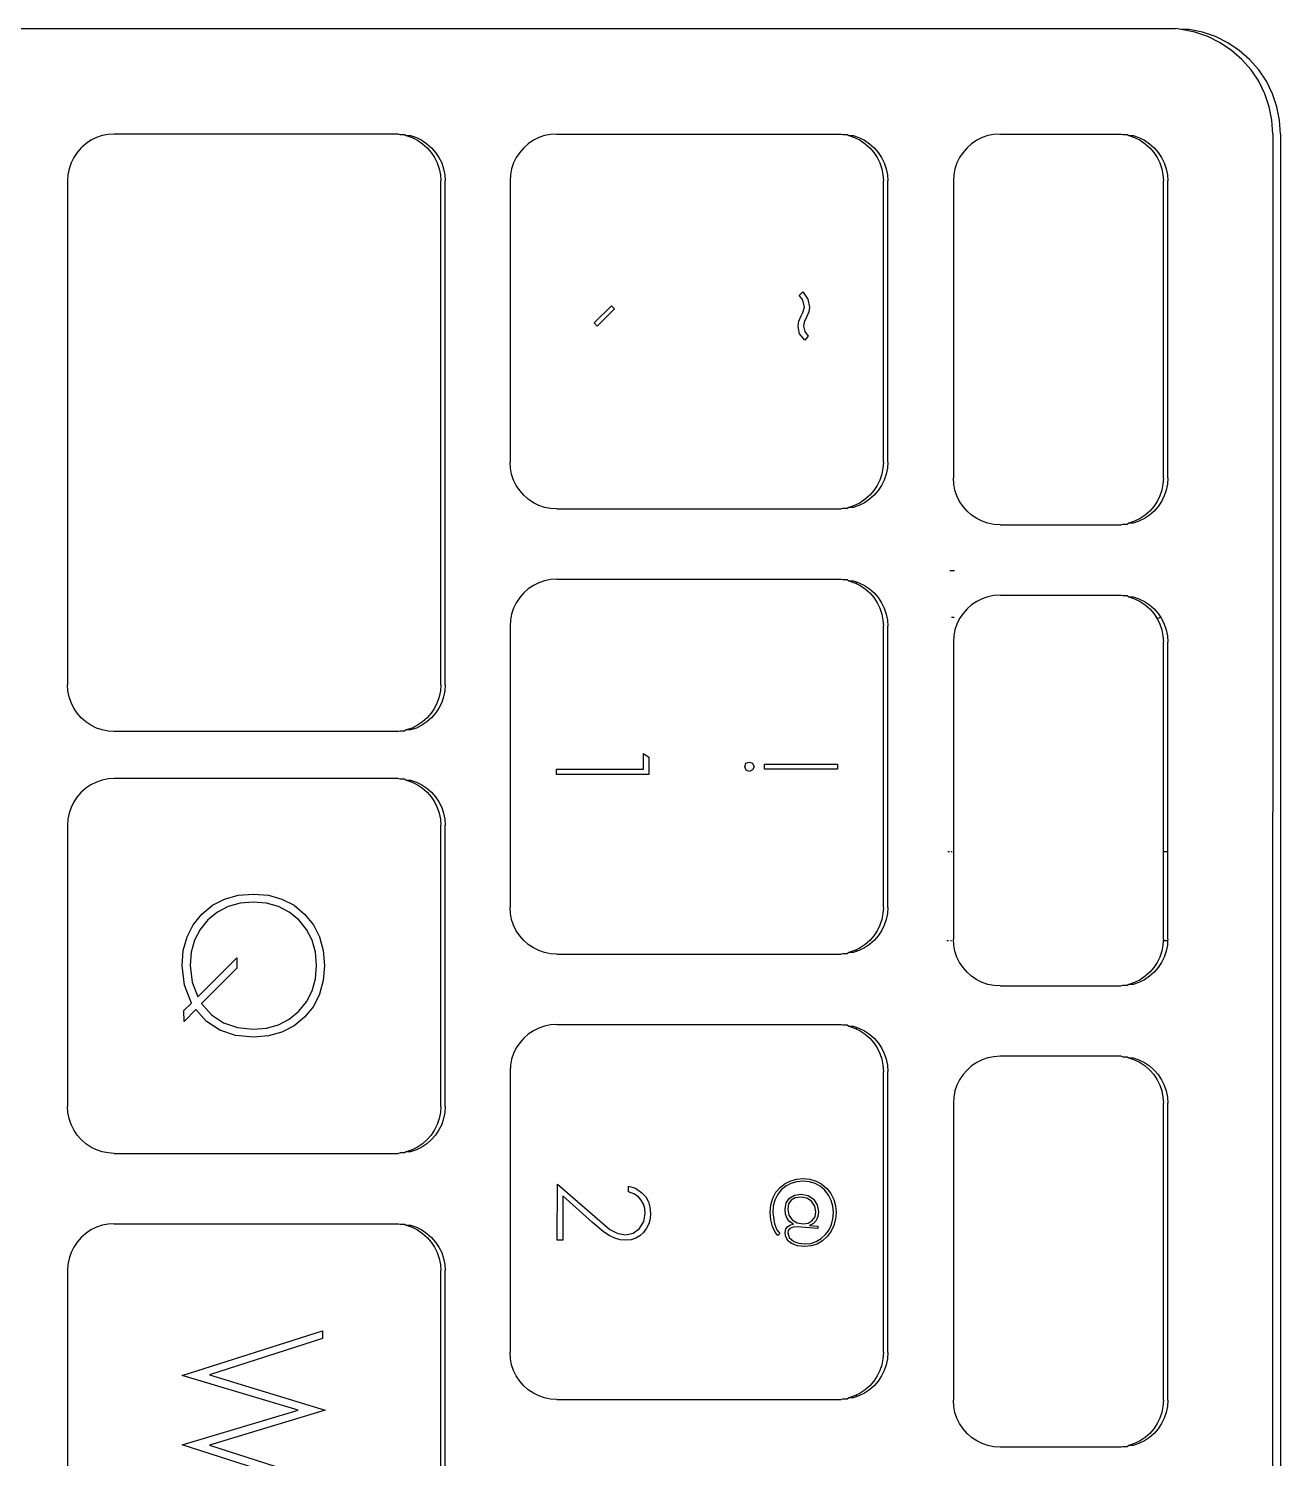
# Model space of a CAD drawing. Header units: metres. Extents: x 428 to 3974, y -4076 to 3914.
# Drawn here: x 1089.1515 to 1089.2049, y -3844.89 to -3844.829 of the extents above; entities that cross this region are included whole.
import ezdxf

# ---------------------------------------------------------------- set-up
doc = ezdxf.new("R2010")
doc.units = ezdxf.units.M
doc.header["$MEASUREMENT"] = 0
doc.layers.add('Edges', color=7, linetype='Continuous')

msp = doc.modelspace()

# ---------------------------------------------------------------- linework, layer by layer
at = {"layer": 'Edges'}
for p, q in [((1089.097238, -3844.829009), (1089.200391, -3844.829009)), ((1089.200648, -3844.829047), (1089.200391, -3844.829009)), ((1089.201223, -3844.829162), (1089.200648, -3844.829047)), ((1089.200976, -3844.829047), (1089.200648, -3844.829047)), ((1089.20155, -3844.829162), (1089.200976, -3844.829047)), ((1089.201778, -3844.829352), (1089.201223, -3844.829162)), ((1089.202105, -3844.829352), (1089.20155, -3844.829162)), ((1089.202304, -3844.829612), (1089.201778, -3844.829352)), ((1089.202631, -3844.829612), (1089.202105, -3844.829352)), ((1089.202791, -3844.829939), (1089.202304, -3844.829612)), ((1089.203118, -3844.829939), (1089.202631, -3844.829612)), ((1089.203232, -3844.830327), (1089.202791, -3844.829939)), ((1089.203559, -3844.830327), (1089.203118, -3844.829939)), ((1089.203618, -3844.83077), (1089.203232, -3844.830327)), ((1089.203945, -3844.83077), (1089.203559, -3844.830327)), ((1089.203944, -3844.831259), (1089.203618, -3844.83077)), ((1089.204203, -3844.831787), (1089.203944, -3844.831259)), ((1089.204271, -3844.831259), (1089.203945, -3844.83077)), ((1089.20453, -3844.831787), (1089.204271, -3844.831259)), ((1089.204391, -3844.832345), (1089.204203, -3844.831787)), ((1089.204719, -3844.832345), (1089.20453, -3844.831787)), ((1089.204506, -3844.832922), (1089.204391, -3844.832345)), ((1089.204833, -3844.832922), (1089.204719, -3844.832345)), ((1089.204544, -3844.833509), (1089.204506, -3844.832922)), ((1089.204871, -3844.833509), (1089.204833, -3844.832922)), ((1089.15411, -3844.833777), (1089.153893, -3844.833923)), ((1089.154343, -3844.833661), (1089.15411, -3844.833777)), ((1089.15459, -3844.833577), (1089.154343, -3844.833661)), ((1089.154846, -3844.833526), (1089.15459, -3844.833577)), ((1089.155105, -3844.833509), (1089.154846, -3844.833526)), ((1089.16724, -3844.833509), (1089.155105, -3844.833509)), ((1089.16724, -3844.833509), (1089.167313, -3844.833526)), ((1089.167313, -3844.833526), (1089.1675, -3844.833526)), ((1089.1675, -3844.833526), (1089.167569, -3844.833577)), ((1089.167569, -3844.833577), (1089.167816, -3844.833661)), ((1089.167569, -3844.833577), (1089.167756, -3844.833577)), ((1089.167756, -3844.833577), (1089.168003, -3844.833661)), ((1089.167816, -3844.833661), (1089.168049, -3844.833777)), ((1089.168003, -3844.833661), (1089.168236, -3844.833777)), ((1089.168049, -3844.833777), (1089.168266, -3844.833923)), ((1089.168236, -3844.833777), (1089.168453, -3844.833923)), ((1089.172993, -3844.833777), (1089.172777, -3844.833923)), ((1089.173227, -3844.833661), (1089.172993, -3844.833777)), ((1089.173474, -3844.833577), (1089.173227, -3844.833661)), ((1089.173729, -3844.833526), (1089.173474, -3844.833577)), ((1089.173989, -3844.833509), (1089.173729, -3844.833526)), ((1089.173989, -3844.833509), (1089.186124, -3844.833509)), ((1089.186124, -3844.833509), (1089.186197, -3844.833526)), ((1089.186197, -3844.833526), (1089.186384, -3844.833526)), ((1089.186384, -3844.833526), (1089.186453, -3844.833577)), ((1089.186453, -3844.833577), (1089.186699, -3844.833661)), ((1089.186453, -3844.833577), (1089.18664, -3844.833577)), ((1089.18664, -3844.833577), (1089.186886, -3844.833661)), ((1089.186699, -3844.833661), (1089.186933, -3844.833777)), ((1089.186886, -3844.833661), (1089.18712, -3844.833777)), ((1089.186933, -3844.833777), (1089.187149, -3844.833923)), ((1089.18712, -3844.833777), (1089.187336, -3844.833923)), ((1089.191911, -3844.833777), (1089.191695, -3844.833923)), ((1089.192145, -3844.833661), (1089.191911, -3844.833777)), ((1089.192392, -3844.833577), (1089.192145, -3844.833661)), ((1089.192647, -3844.833526), (1089.192392, -3844.833577)), ((1089.192907, -3844.833509), (1089.192647, -3844.833526)), ((1089.192907, -3844.833509), (1089.198072, -3844.833509)), ((1089.198072, -3844.833509), (1089.198145, -3844.833526)), ((1089.198145, -3844.833526), (1089.198332, -3844.833526)), ((1089.198332, -3844.833526), (1089.198401, -3844.833577)), ((1089.198401, -3844.833577), (1089.198647, -3844.833661)), ((1089.198401, -3844.833577), (1089.198588, -3844.833577)), ((1089.198588, -3844.833577), (1089.198834, -3844.833661)), ((1089.198647, -3844.833661), (1089.198881, -3844.833777)), ((1089.198834, -3844.833661), (1089.199068, -3844.833777)), ((1089.198881, -3844.833777), (1089.199098, -3844.833923)), ((1089.199068, -3844.833777), (1089.199284, -3844.833923)), ((1089.204544, -3844.833509), (1089.204506, -3845.041146)), ((1089.204871, -3844.833509), (1089.204871, -3845.041384)), ((1089.153526, -3844.834292), (1089.153381, -3844.834509)), ((1089.153697, -3844.834095), (1089.153526, -3844.834292)), ((1089.153893, -3844.833923), (1089.153697, -3844.834095)), ((1089.168266, -3844.833923), (1089.168462, -3844.834095)), ((1089.168453, -3844.833923), (1089.168649, -3844.834095)), ((1089.168462, -3844.834095), (1089.168633, -3844.834292)), ((1089.168633, -3844.834292), (1089.168778, -3844.834509)), ((1089.168649, -3844.834095), (1089.16882, -3844.834292)), ((1089.16882, -3844.834292), (1089.168965, -3844.834509)), ((1089.172409, -3844.834292), (1089.172265, -3844.834509)), ((1089.172581, -3844.834095), (1089.172409, -3844.834292)), ((1089.172777, -3844.833923), (1089.172581, -3844.834095)), ((1089.187149, -3844.833923), (1089.187345, -3844.834095)), ((1089.187336, -3844.833923), (1089.187532, -3844.834095)), ((1089.187345, -3844.834095), (1089.187517, -3844.834292)), ((1089.187517, -3844.834292), (1089.187662, -3844.834509)), ((1089.187532, -3844.834095), (1089.187704, -3844.834292)), ((1089.187704, -3844.834292), (1089.187849, -3844.834509)), ((1089.191327, -3844.834292), (1089.191182, -3844.834509)), ((1089.191499, -3844.834095), (1089.191327, -3844.834292)), ((1089.191695, -3844.833923), (1089.191499, -3844.834095)), ((1089.199098, -3844.833923), (1089.199293, -3844.834095)), ((1089.199284, -3844.833923), (1089.19948, -3844.834095)), ((1089.199293, -3844.834095), (1089.199465, -3844.834292)), ((1089.199465, -3844.834292), (1089.19961, -3844.834509)), ((1089.19948, -3844.834095), (1089.199652, -3844.834292)), ((1089.199652, -3844.834292), (1089.199797, -3844.834509)), ((1089.153182, -3844.834992), (1089.153131, -3844.835248)), ((1089.153266, -3844.834744), (1089.153182, -3844.834992)), ((1089.153381, -3844.834509), (1089.153266, -3844.834744)), ((1089.168778, -3844.834509), (1089.168893, -3844.834744)), ((1089.168893, -3844.834744), (1089.168977, -3844.834992)), ((1089.168965, -3844.834509), (1089.16908, -3844.834744)), ((1089.168977, -3844.834992), (1089.169028, -3844.835248)), ((1089.16908, -3844.834744), (1089.169164, -3844.834992)), ((1089.169164, -3844.834992), (1089.169215, -3844.835248)), ((1089.172066, -3844.834992), (1089.172015, -3844.835248)), ((1089.172149, -3844.834744), (1089.172066, -3844.834992)), ((1089.172265, -3844.834509), (1089.172149, -3844.834744)), ((1089.187662, -3844.834509), (1089.187777, -3844.834744)), ((1089.187777, -3844.834744), (1089.187861, -3844.834992)), ((1089.187849, -3844.834509), (1089.187964, -3844.834744)), ((1089.187861, -3844.834992), (1089.187912, -3844.835248)), ((1089.187964, -3844.834744), (1089.188048, -3844.834992)), ((1089.188048, -3844.834992), (1089.188098, -3844.835248)), ((1089.190983, -3844.834992), (1089.190933, -3844.835248)), ((1089.191067, -3844.834744), (1089.190983, -3844.834992)), ((1089.191182, -3844.834509), (1089.191067, -3844.834744)), ((1089.19961, -3844.834509), (1089.199725, -3844.834744)), ((1089.199725, -3844.834744), (1089.199809, -3844.834992)), ((1089.199797, -3844.834509), (1089.199912, -3844.834744)), ((1089.199809, -3844.834992), (1089.19986, -3844.835248)), ((1089.199912, -3844.834744), (1089.199996, -3844.834992)), ((1089.199996, -3844.834992), (1089.200047, -3844.835248)), ((1089.153131, -3844.835248), (1089.153114, -3844.835509)), ((1089.153114, -3844.835509), (1089.153114, -3844.85701)), ((1089.169028, -3844.835248), (1089.169045, -3844.835509)), ((1089.169045, -3844.85701), (1089.169045, -3844.835509)), ((1089.169215, -3844.835248), (1089.169232, -3844.835509)), ((1089.169232, -3844.85701), (1089.169232, -3844.835509)), ((1089.172015, -3844.835248), (1089.171998, -3844.835509)), ((1089.171998, -3844.835509), (1089.171998, -3844.84751)), ((1089.187912, -3844.835248), (1089.187929, -3844.835509)), ((1089.187929, -3844.84751), (1089.187929, -3844.835509)), ((1089.188098, -3844.835248), (1089.188116, -3844.835509)), ((1089.188116, -3844.84751), (1089.188116, -3844.835509)), ((1089.190933, -3844.835248), (1089.190916, -3844.835509)), ((1089.190916, -3844.835509), (1089.190916, -3844.848188)), ((1089.19986, -3844.835248), (1089.199877, -3844.835509)), ((1089.199877, -3844.848188), (1089.199877, -3844.835509)), ((1089.200047, -3844.835248), (1089.200064, -3844.835509)), ((1089.200064, -3844.848188), (1089.200064, -3844.835509)), ((1089.184338, -3844.840404), (1089.184498, -3844.840249)), ((1089.184432, -3844.840509), (1089.184338, -3844.840404)), ((1089.184498, -3844.840249), (1089.184709, -3844.840552)), ((1089.175591, -3844.841567), (1089.176324, -3844.840842)), ((1089.176456, -3844.840964), (1089.175718, -3844.841706)), ((1089.176324, -3844.840842), (1089.176456, -3844.840964)), ((1089.184493, -3844.840603), (1089.184432, -3844.840509)), ((1089.184559, -3844.840897), (1089.184493, -3844.840603)), ((1089.184498, -3844.841129), (1089.184559, -3844.840897)), ((1089.184709, -3844.840552), (1089.184779, -3844.840897)), ((1089.184779, -3844.840897), (1089.184746, -3844.841102)), ((1089.175718, -3844.841706), (1089.175591, -3844.841567)), ((1089.184294, -3844.841716), (1089.184322, -3844.841495)), ((1089.184322, -3844.841495), (1089.184427, -3844.841268)), ((1089.184427, -3844.841268), (1089.184498, -3844.841129)), ((1089.184531, -3844.841606), (1089.18452, -3844.841705)), ((1089.18452, -3844.841705), (1089.18457, -3844.841931)), ((1089.184559, -3844.841512), (1089.184531, -3844.841606)), ((1089.184647, -3844.841323), (1089.184559, -3844.841512)), ((1089.184746, -3844.841102), (1089.184647, -3844.841323)), ((1089.184354, -3844.842033), (1089.184294, -3844.841716)), ((1089.18457, -3844.842309), (1089.184354, -3844.842033)), ((1089.18457, -3844.841931), (1089.184719, -3844.842132)), ((1089.184719, -3844.842132), (1089.18457, -3844.842309)), ((1089.172015, -3844.847771), (1089.171998, -3844.84751)), ((1089.172066, -3844.848028), (1089.172015, -3844.847771)), ((1089.187912, -3844.847771), (1089.187861, -3844.848028)), ((1089.187929, -3844.84751), (1089.187912, -3844.847771)), ((1089.188098, -3844.847771), (1089.188048, -3844.848028)), ((1089.188116, -3844.84751), (1089.188098, -3844.847771)), ((1089.172149, -3844.848275), (1089.172066, -3844.848028)), ((1089.172265, -3844.84851), (1089.172149, -3844.848275)), ((1089.187777, -3844.848275), (1089.187662, -3844.84851)), ((1089.187861, -3844.848028), (1089.187777, -3844.848275)), ((1089.187964, -3844.848275), (1089.187849, -3844.84851)), ((1089.188048, -3844.848028), (1089.187964, -3844.848275)), ((1089.190933, -3844.848449), (1089.190916, -3844.848188)), ((1089.199877, -3844.848188), (1089.19986, -3844.848449)), ((1089.200064, -3844.848188), (1089.200047, -3844.848449)), ((1089.172409, -3844.848727), (1089.172265, -3844.84851)), ((1089.172581, -3844.848924), (1089.172409, -3844.848727)), ((1089.172777, -3844.849097), (1089.172581, -3844.848924)), ((1089.187345, -3844.848924), (1089.187149, -3844.849097)), ((1089.187532, -3844.848924), (1089.187336, -3844.849097)), ((1089.187517, -3844.848727), (1089.187345, -3844.848924)), ((1089.187662, -3844.84851), (1089.187517, -3844.848727)), ((1089.187704, -3844.848727), (1089.187532, -3844.848924)), ((1089.187849, -3844.84851), (1089.187704, -3844.848727)), ((1089.190983, -3844.848705), (1089.190933, -3844.848449)), ((1089.191067, -3844.848953), (1089.190983, -3844.848705)), ((1089.191182, -3844.849188), (1089.191067, -3844.848953)), ((1089.199725, -3844.848953), (1089.19961, -3844.849188)), ((1089.199809, -3844.848705), (1089.199725, -3844.848953)), ((1089.199912, -3844.848953), (1089.199797, -3844.849188)), ((1089.19986, -3844.848449), (1089.199809, -3844.848705)), ((1089.199996, -3844.848705), (1089.199912, -3844.848953)), ((1089.200047, -3844.848449), (1089.199996, -3844.848705)), ((1089.172993, -3844.849242), (1089.172777, -3844.849097)), ((1089.173227, -3844.849358), (1089.172993, -3844.849242)), ((1089.173474, -3844.849442), (1089.173227, -3844.849358)), ((1089.173729, -3844.849493), (1089.173474, -3844.849442)), ((1089.173989, -3844.84951), (1089.173729, -3844.849493)), ((1089.173989, -3844.84951), (1089.186124, -3844.84951)), ((1089.186197, -3844.849493), (1089.186124, -3844.84951)), ((1089.186384, -3844.849493), (1089.186197, -3844.849493)), ((1089.186453, -3844.849442), (1089.186384, -3844.849493)), ((1089.186699, -3844.849358), (1089.186453, -3844.849442)), ((1089.18664, -3844.849442), (1089.186453, -3844.849442)), ((1089.186886, -3844.849358), (1089.18664, -3844.849442)), ((1089.186933, -3844.849242), (1089.186699, -3844.849358)), ((1089.18712, -3844.849242), (1089.186886, -3844.849358)), ((1089.187149, -3844.849097), (1089.186933, -3844.849242)), ((1089.187336, -3844.849097), (1089.18712, -3844.849242)), ((1089.191327, -3844.849405), (1089.191182, -3844.849188)), ((1089.191499, -3844.849602), (1089.191327, -3844.849405)), ((1089.191695, -3844.849775), (1089.191499, -3844.849602)), ((1089.199293, -3844.849602), (1089.199098, -3844.849775)), ((1089.19948, -3844.849602), (1089.199284, -3844.849775)), ((1089.199465, -3844.849405), (1089.199293, -3844.849602)), ((1089.19961, -3844.849188), (1089.199465, -3844.849405)), ((1089.199652, -3844.849405), (1089.19948, -3844.849602)), ((1089.199797, -3844.849188), (1089.199652, -3844.849405)), ((1089.191911, -3844.84992), (1089.191695, -3844.849775)), ((1089.192145, -3844.850036), (1089.191911, -3844.84992)), ((1089.192392, -3844.85012), (1089.192145, -3844.850036)), ((1089.192647, -3844.850171), (1089.192392, -3844.85012)), ((1089.192907, -3844.850188), (1089.192647, -3844.850171)), ((1089.192907, -3844.850188), (1089.198072, -3844.850188)), ((1089.198145, -3844.850171), (1089.198072, -3844.850188)), ((1089.198332, -3844.850171), (1089.198145, -3844.850171)), ((1089.198401, -3844.85012), (1089.198332, -3844.850171)), ((1089.198647, -3844.850036), (1089.198401, -3844.85012)), ((1089.198588, -3844.85012), (1089.198401, -3844.85012)), ((1089.198834, -3844.850036), (1089.198588, -3844.85012)), ((1089.198881, -3844.84992), (1089.198647, -3844.850036)), ((1089.199068, -3844.84992), (1089.198834, -3844.850036)), ((1089.199098, -3844.849775), (1089.198881, -3844.84992)), ((1089.199284, -3844.849775), (1089.199068, -3844.84992)), ((1089.173227, -3844.852662), (1089.172993, -3844.852778)), ((1089.173474, -3844.852578), (1089.173227, -3844.852662)), ((1089.173729, -3844.852527), (1089.173474, -3844.852578)), ((1089.173989, -3844.85251), (1089.173729, -3844.852527)), ((1089.173989, -3844.85251), (1089.186124, -3844.85251)), ((1089.186124, -3844.85251), (1089.186197, -3844.852527)), ((1089.186197, -3844.852527), (1089.186384, -3844.852527)), ((1089.186384, -3844.852527), (1089.186453, -3844.852578)), ((1089.186453, -3844.852578), (1089.186699, -3844.852662)), ((1089.186453, -3844.852578), (1089.18664, -3844.852578)), ((1089.18664, -3844.852578), (1089.186763, -3844.85262)), ((1089.186699, -3844.852662), (1089.186763, -3844.852694)), ((1089.186763, -3844.85262), (1089.186763, -3844.852694)), ((1089.186763, -3844.85262), (1089.186886, -3844.852662)), ((1089.186763, -3844.852694), (1089.186933, -3844.852778)), ((1089.186886, -3844.852662), (1089.18712, -3844.852778)), ((1089.190964, -3844.852147), (1089.19076, -3844.852147)), ((1089.172409, -3844.853293), (1089.172265, -3844.85351)), ((1089.172581, -3844.853096), (1089.172409, -3844.853293)), ((1089.172777, -3844.852923), (1089.172581, -3844.853096)), ((1089.172993, -3844.852778), (1089.172777, -3844.852923)), ((1089.186933, -3844.852778), (1089.187149, -3844.852923)), ((1089.18712, -3844.852778), (1089.187336, -3844.852923)), ((1089.187149, -3844.852923), (1089.187345, -3844.853096)), ((1089.187336, -3844.852923), (1089.187532, -3844.853096)), ((1089.187345, -3844.853096), (1089.187517, -3844.853293)), ((1089.187517, -3844.853293), (1089.187662, -3844.85351)), ((1089.187532, -3844.853096), (1089.187704, -3844.853293)), ((1089.187704, -3844.853293), (1089.187849, -3844.85351)), ((1089.192392, -3844.853256), (1089.192145, -3844.85334)), ((1089.192647, -3844.853205), (1089.192392, -3844.853256)), ((1089.192907, -3844.853188), (1089.192647, -3844.853205)), ((1089.192907, -3844.853188), (1089.198072, -3844.853188)), ((1089.198072, -3844.853188), (1089.198145, -3844.853205)), ((1089.198145, -3844.853205), (1089.198332, -3844.853205)), ((1089.198332, -3844.853205), (1089.198401, -3844.853256)), ((1089.198401, -3844.853256), (1089.198647, -3844.85334)), ((1089.198401, -3844.853256), (1089.198588, -3844.853256)), ((1089.198588, -3844.853256), (1089.198834, -3844.85334)), ((1089.172149, -3844.853745), (1089.172066, -3844.853993)), ((1089.172265, -3844.85351), (1089.172149, -3844.853745)), ((1089.187662, -3844.85351), (1089.187777, -3844.853745)), ((1089.187777, -3844.853745), (1089.187861, -3844.853993)), ((1089.187849, -3844.85351), (1089.187964, -3844.853745)), ((1089.187964, -3844.853745), (1089.188048, -3844.853993)), ((1089.191499, -3844.853774), (1089.191327, -3844.853971)), ((1089.191695, -3844.853601), (1089.191499, -3844.853774)), ((1089.191911, -3844.853456), (1089.191695, -3844.853601)), ((1089.192145, -3844.85334), (1089.191911, -3844.853456)), ((1089.198647, -3844.85334), (1089.198881, -3844.853456)), ((1089.198834, -3844.85334), (1089.199068, -3844.853456)), ((1089.198881, -3844.853456), (1089.199098, -3844.853601)), ((1089.199068, -3844.853456), (1089.199284, -3844.853601)), ((1089.199098, -3844.853601), (1089.199293, -3844.853774)), ((1089.199284, -3844.853601), (1089.19948, -3844.853774)), ((1089.199293, -3844.853774), (1089.199465, -3844.853971)), ((1089.19948, -3844.853774), (1089.199652, -3844.853971)), ((1089.172015, -3844.854249), (1089.171998, -3844.85451)), ((1089.171998, -3844.85451), (1089.171998, -3844.866511)), ((1089.172066, -3844.853993), (1089.172015, -3844.854249)), ((1089.187861, -3844.853993), (1089.187912, -3844.854249)), ((1089.187912, -3844.854249), (1089.187929, -3844.85451)), ((1089.187929, -3844.866511), (1089.187929, -3844.85451)), ((1089.188048, -3844.853993), (1089.188098, -3844.854249)), ((1089.188098, -3844.854249), (1089.188116, -3844.85451)), ((1089.188116, -3844.866511), (1089.188116, -3844.85451)), ((1089.190947, -3844.854147), (1089.190836, -3844.854147)), ((1089.191067, -3844.854423), (1089.190983, -3844.854671)), ((1089.191182, -3844.854188), (1089.191067, -3844.854423)), ((1089.191327, -3844.853971), (1089.191182, -3844.854188)), ((1089.199465, -3844.853971), (1089.199583, -3844.854147)), ((1089.19961, -3844.854188), (1089.199583, -3844.854147)), ((1089.19977, -3844.854147), (1089.19961, -3844.854188)), ((1089.19961, -3844.854188), (1089.199725, -3844.854423)), ((1089.199652, -3844.853971), (1089.19977, -3844.854147)), ((1089.199725, -3844.854423), (1089.199809, -3844.854671)), ((1089.19977, -3844.854147), (1089.199797, -3844.854188)), ((1089.199797, -3844.854188), (1089.199912, -3844.854423)), ((1089.199912, -3844.854423), (1089.199996, -3844.854671)), ((1089.190933, -3844.854927), (1089.190916, -3844.855188)), ((1089.190983, -3844.854671), (1089.190933, -3844.854927)), ((1089.199809, -3844.854671), (1089.19986, -3844.854927)), ((1089.19986, -3844.854927), (1089.199877, -3844.855188)), ((1089.199996, -3844.854671), (1089.200047, -3844.854927)), ((1089.200047, -3844.854927), (1089.200064, -3844.855188)), ((1089.190916, -3844.855188), (1089.190916, -3844.867867)), ((1089.199877, -3844.864148), (1089.199877, -3844.855188)), ((1089.200064, -3844.864148), (1089.200064, -3844.855188)), ((1089.153131, -3844.857271), (1089.153114, -3844.85701)), ((1089.153182, -3844.857528), (1089.153131, -3844.857271)), ((1089.153266, -3844.857776), (1089.153182, -3844.857528)), ((1089.168977, -3844.857528), (1089.168893, -3844.857776)), ((1089.169028, -3844.857271), (1089.168977, -3844.857528)), ((1089.169045, -3844.85701), (1089.169028, -3844.857271)), ((1089.169164, -3844.857528), (1089.16908, -3844.857776)), ((1089.169215, -3844.857271), (1089.169164, -3844.857528)), ((1089.169232, -3844.85701), (1089.169215, -3844.857271)), ((1089.153381, -3844.85801), (1089.153266, -3844.857776)), ((1089.153526, -3844.858228), (1089.153381, -3844.85801)), ((1089.168778, -3844.85801), (1089.168633, -3844.858228)), ((1089.168893, -3844.857776), (1089.168778, -3844.85801)), ((1089.168965, -3844.85801), (1089.16882, -3844.858228)), ((1089.16908, -3844.857776), (1089.168965, -3844.85801)), ((1089.153697, -3844.858425), (1089.153526, -3844.858228)), ((1089.153893, -3844.858597), (1089.153697, -3844.858425)), ((1089.15411, -3844.858742), (1089.153893, -3844.858597)), ((1089.154343, -3844.858858), (1089.15411, -3844.858742)), ((1089.168049, -3844.858742), (1089.167816, -3844.858858)), ((1089.168236, -3844.858742), (1089.168003, -3844.858858)), ((1089.168266, -3844.858597), (1089.168049, -3844.858742)), ((1089.168453, -3844.858597), (1089.168236, -3844.858742)), ((1089.168462, -3844.858425), (1089.168266, -3844.858597)), ((1089.168649, -3844.858425), (1089.168453, -3844.858597)), ((1089.168633, -3844.858228), (1089.168462, -3844.858425)), ((1089.16882, -3844.858228), (1089.168649, -3844.858425)), ((1089.15459, -3844.858942), (1089.154343, -3844.858858)), ((1089.154846, -3844.858993), (1089.15459, -3844.858942)), ((1089.155105, -3844.85901), (1089.154846, -3844.858993)), ((1089.16724, -3844.85901), (1089.155105, -3844.85901)), ((1089.167313, -3844.858993), (1089.16724, -3844.85901)), ((1089.1675, -3844.858993), (1089.167313, -3844.858993)), ((1089.167569, -3844.858942), (1089.1675, -3844.858993)), ((1089.167816, -3844.858858), (1089.167569, -3844.858942)), ((1089.167756, -3844.858942), (1089.167569, -3844.858942)), ((1089.168003, -3844.858858), (1089.167756, -3844.858942)), ((1089.17769, -3844.860621), (1089.177699, -3844.859951)), ((1089.177699, -3844.859951), (1089.177926, -3844.8601)), ((1089.17398, -3844.860848), (1089.17398, -3844.860621)), ((1089.17398, -3844.860621), (1089.17769, -3844.860621)), ((1089.177926, -3844.8601), (1089.177926, -3844.860848)), ((1089.182012, -3844.86051), (1089.182062, -3844.86036)), ((1089.182078, -3844.860659), (1089.182012, -3844.86051)), ((1089.182062, -3844.86036), (1089.182211, -3844.860311)), ((1089.182211, -3844.860311), (1089.182343, -3844.86036)), ((1089.182343, -3844.86036), (1089.182409, -3844.86051)), ((1089.182409, -3844.86051), (1089.182348, -3844.860648)), ((1089.18285, -3844.860615), (1089.18285, -3844.860394)), ((1089.18285, -3844.860394), (1089.185971, -3844.860394)), ((1089.185971, -3844.860615), (1089.18285, -3844.860615)), ((1089.185971, -3844.860394), (1089.185971, -3844.860615)), ((1089.154343, -3844.861163), (1089.15411, -3844.861279)), ((1089.15459, -3844.861079), (1089.154343, -3844.861163)), ((1089.154846, -3844.861028), (1089.15459, -3844.861079)), ((1089.155105, -3844.861011), (1089.154846, -3844.861028)), ((1089.16724, -3844.861011), (1089.155105, -3844.861011)), ((1089.16724, -3844.861011), (1089.167313, -3844.861028)), ((1089.167313, -3844.861028), (1089.1675, -3844.861028)), ((1089.1675, -3844.861028), (1089.167569, -3844.861079)), ((1089.167569, -3844.861079), (1089.167816, -3844.861163)), ((1089.167569, -3844.861079), (1089.167756, -3844.861079)), ((1089.167756, -3844.861079), (1089.168003, -3844.861163)), ((1089.167816, -3844.861163), (1089.168049, -3844.861279)), ((1089.168003, -3844.861163), (1089.168236, -3844.861279)), ((1089.177926, -3844.860848), (1089.17398, -3844.860848)), ((1089.182211, -3844.860709), (1089.182078, -3844.860659)), ((1089.182348, -3844.860648), (1089.182211, -3844.860709)), ((1089.153526, -3844.861793), (1089.153381, -3844.862011)), ((1089.153697, -3844.861596), (1089.153526, -3844.861793)), ((1089.153893, -3844.861424), (1089.153697, -3844.861596)), ((1089.15411, -3844.861279), (1089.153893, -3844.861424)), ((1089.168049, -3844.861279), (1089.168266, -3844.861424)), ((1089.168236, -3844.861279), (1089.168453, -3844.861424)), ((1089.168266, -3844.861424), (1089.168462, -3844.861596)), ((1089.168453, -3844.861424), (1089.168649, -3844.861596)), ((1089.168462, -3844.861596), (1089.168633, -3844.861793)), ((1089.168633, -3844.861793), (1089.168778, -3844.862011)), ((1089.168649, -3844.861596), (1089.16882, -3844.861793)), ((1089.16882, -3844.861793), (1089.168965, -3844.862011)), ((1089.153266, -3844.862245), (1089.153182, -3844.862493)), ((1089.153381, -3844.862011), (1089.153266, -3844.862245)), ((1089.168778, -3844.862011), (1089.168893, -3844.862245)), ((1089.168893, -3844.862245), (1089.168977, -3844.862493)), ((1089.168965, -3844.862011), (1089.16908, -3844.862245)), ((1089.16908, -3844.862245), (1089.169164, -3844.862493)), ((1089.153131, -3844.86275), (1089.153114, -3844.863011)), ((1089.153114, -3844.863011), (1089.153114, -3844.875011)), ((1089.153182, -3844.862493), (1089.153131, -3844.86275)), ((1089.168977, -3844.862493), (1089.169028, -3844.86275)), ((1089.169028, -3844.86275), (1089.169045, -3844.863011)), ((1089.169045, -3844.875011), (1089.169045, -3844.863011)), ((1089.169164, -3844.862493), (1089.169215, -3844.86275)), ((1089.169215, -3844.86275), (1089.169232, -3844.863011)), ((1089.169232, -3844.875011), (1089.169232, -3844.863011)), ((1089.190756, -3844.864148), (1089.190679, -3844.864148)), ((1089.190864, -3844.864148), (1089.190818, -3844.864148)), ((1089.200064, -3844.864148), (1089.199877, -3844.864148)), ((1089.199877, -3844.867867), (1089.199877, -3844.864148)), ((1089.200064, -3844.867867), (1089.200064, -3844.864148)), ((1089.159819, -3844.866157), (1089.160396, -3844.865998)), ((1089.160396, -3844.865998), (1089.161045, -3844.865945)), ((1089.161045, -3844.865945), (1089.161684, -3844.865998)), ((1089.161684, -3844.865998), (1089.162261, -3844.866157)), ((1089.158848, -3844.866796), (1089.159303, -3844.866423)), ((1089.15951, -3844.866713), (1089.159106, -3844.867045)), ((1089.159303, -3844.866423), (1089.159819, -3844.866157)), ((1089.159969, -3844.866475), (1089.15951, -3844.866713)), ((1089.16048, -3844.866333), (1089.159969, -3844.866475)), ((1089.16104, -3844.866285), (1089.16048, -3844.866333)), ((1089.1616, -3844.866333), (1089.16104, -3844.866285)), ((1089.162113, -3844.866475), (1089.1616, -3844.866333)), ((1089.162572, -3844.866713), (1089.162113, -3844.866475)), ((1089.162261, -3844.866157), (1089.162778, -3844.866423)), ((1089.162979, -3844.867045), (1089.162572, -3844.866713)), ((1089.162778, -3844.866423), (1089.163232, -3844.866796)), ((1089.172015, -3844.866772), (1089.171998, -3844.866511)), ((1089.187929, -3844.866511), (1089.187912, -3844.866772)), ((1089.188116, -3844.866511), (1089.188098, -3844.866772)), ((1089.158212, -3844.867771), (1089.158477, -3844.867252)), ((1089.158477, -3844.867252), (1089.158848, -3844.866796)), ((1089.159106, -3844.867045), (1089.158774, -3844.867452)), ((1089.163312, -3844.867452), (1089.162979, -3844.867045)), ((1089.163232, -3844.866796), (1089.163603, -3844.867252)), ((1089.163603, -3844.867252), (1089.163868, -3844.867771)), ((1089.172066, -3844.867029), (1089.172015, -3844.866772)), ((1089.172149, -3844.867276), (1089.172066, -3844.867029)), ((1089.172265, -3844.867511), (1089.172149, -3844.867276)), ((1089.187777, -3844.867276), (1089.187662, -3844.867511)), ((1089.187861, -3844.867029), (1089.187777, -3844.867276)), ((1089.187964, -3844.867276), (1089.187849, -3844.867511)), ((1089.187912, -3844.866772), (1089.187861, -3844.867029)), ((1089.188048, -3844.867029), (1089.187964, -3844.867276)), ((1089.188098, -3844.866772), (1089.188048, -3844.867029)), ((1089.158053, -3844.868351), (1089.158212, -3844.867771)), ((1089.158538, -3844.867912), (1089.158396, -3844.868426)), ((1089.158774, -3844.867452), (1089.158538, -3844.867912)), ((1089.163549, -3844.867912), (1089.163312, -3844.867452)), ((1089.163692, -3844.868426), (1089.163549, -3844.867912)), ((1089.163868, -3844.867771), (1089.164027, -3844.868351)), ((1089.172409, -3844.867728), (1089.172265, -3844.867511)), ((1089.172581, -3844.867925), (1089.172409, -3844.867728)), ((1089.172777, -3844.868098), (1089.172581, -3844.867925)), ((1089.187345, -3844.867925), (1089.187149, -3844.868098)), ((1089.187532, -3844.867925), (1089.187336, -3844.868098)), ((1089.187517, -3844.867728), (1089.187345, -3844.867925)), ((1089.187662, -3844.867511), (1089.187517, -3844.867728)), ((1089.187704, -3844.867728), (1089.187532, -3844.867925)), ((1089.187849, -3844.867511), (1089.187704, -3844.867728)), ((1089.19071, -3844.867934), (1089.190639, -3844.867934)), ((1089.190833, -3844.867934), (1089.1908, -3844.867934)), ((1089.190933, -3844.868128), (1089.190916, -3844.867867)), ((1089.199872, -3844.867934), (1089.19986, -3844.868128)), ((1089.199877, -3844.867867), (1089.199872, -3844.867934)), ((1089.200059, -3844.867934), (1089.199872, -3844.867934)), ((1089.200059, -3844.867934), (1089.200047, -3844.868128)), ((1089.200064, -3844.867867), (1089.200059, -3844.867934)), ((1089.158, -3844.868993), (1089.158053, -3844.868351)), ((1089.158396, -3844.868426), (1089.158349, -3844.868993)), ((1089.16374, -3844.868993), (1089.163692, -3844.868426)), ((1089.164027, -3844.868351), (1089.16408, -3844.868993)), ((1089.172993, -3844.868243), (1089.172777, -3844.868098)), ((1089.173227, -3844.868359), (1089.172993, -3844.868243)), ((1089.173474, -3844.868443), (1089.173227, -3844.868359)), ((1089.173729, -3844.868494), (1089.173474, -3844.868443)), ((1089.173989, -3844.868511), (1089.173729, -3844.868494)), ((1089.173989, -3844.868511), (1089.186124, -3844.868511)), ((1089.186197, -3844.868494), (1089.186124, -3844.868511)), ((1089.186384, -3844.868494), (1089.186197, -3844.868494)), ((1089.186453, -3844.868443), (1089.186384, -3844.868494)), ((1089.186699, -3844.868359), (1089.186453, -3844.868443)), ((1089.18664, -3844.868443), (1089.186453, -3844.868443)), ((1089.186763, -3844.868401), (1089.18664, -3844.868443)), ((1089.186763, -3844.868327), (1089.186699, -3844.868359)), ((1089.186933, -3844.868243), (1089.186763, -3844.868327)), ((1089.186763, -3844.868327), (1089.186763, -3844.868401)), ((1089.186886, -3844.868359), (1089.186763, -3844.868401)), ((1089.18712, -3844.868243), (1089.186886, -3844.868359)), ((1089.187149, -3844.868098), (1089.186933, -3844.868243)), ((1089.187336, -3844.868098), (1089.18712, -3844.868243)), ((1089.190983, -3844.868384), (1089.190933, -3844.868128)), ((1089.191067, -3844.868632), (1089.190983, -3844.868384)), ((1089.199809, -3844.868384), (1089.199725, -3844.868632)), ((1089.19986, -3844.868128), (1089.199809, -3844.868384)), ((1089.199996, -3844.868384), (1089.199912, -3844.868632)), ((1089.200047, -3844.868128), (1089.199996, -3844.868384)), ((1089.158102, -3844.869838), (1089.158, -3844.868993)), ((1089.158349, -3844.868993), (1089.158429, -3844.869703)), ((1089.158669, -3844.870332), (1089.160342, -3844.868669)), ((1089.160342, -3844.869109), (1089.158837, -3844.870621)), ((1089.160342, -3844.868669), (1089.160342, -3844.869109)), ((1089.163692, -3844.869564), (1089.16374, -3844.868993)), ((1089.16408, -3844.868993), (1089.164027, -3844.869635)), ((1089.191182, -3844.868867), (1089.191067, -3844.868632)), ((1089.191327, -3844.869084), (1089.191182, -3844.868867)), ((1089.191499, -3844.869281), (1089.191327, -3844.869084)), ((1089.199465, -3844.869084), (1089.199293, -3844.869281)), ((1089.19961, -3844.868867), (1089.199465, -3844.869084)), ((1089.199652, -3844.869084), (1089.19948, -3844.869281)), ((1089.199725, -3844.868632), (1089.19961, -3844.868867)), ((1089.199797, -3844.868867), (1089.199652, -3844.869084)), ((1089.199912, -3844.868632), (1089.199797, -3844.868867)), ((1089.158429, -3844.869703), (1089.158669, -3844.870332)), ((1089.16355, -3844.87008), (1089.163692, -3844.869564)), ((1089.164027, -3844.869635), (1089.163868, -3844.870216)), ((1089.191695, -3844.869453), (1089.191499, -3844.869281)), ((1089.191911, -3844.869599), (1089.191695, -3844.869453)), ((1089.192145, -3844.869715), (1089.191911, -3844.869599)), ((1089.192392, -3844.869799), (1089.192145, -3844.869715)), ((1089.198647, -3844.869715), (1089.198401, -3844.869799)), ((1089.198834, -3844.869715), (1089.198588, -3844.869799)), ((1089.198881, -3844.869599), (1089.198647, -3844.869715)), ((1089.199068, -3844.869599), (1089.198834, -3844.869715)), ((1089.199098, -3844.869453), (1089.198881, -3844.869599)), ((1089.199284, -3844.869453), (1089.199068, -3844.869599)), ((1089.199293, -3844.869281), (1089.199098, -3844.869453)), ((1089.19948, -3844.869281), (1089.199284, -3844.869453)), ((1089.158406, -3844.870596), (1089.158102, -3844.869838)), ((1089.163314, -3844.870542), (1089.16355, -3844.87008)), ((1089.163868, -3844.870216), (1089.163603, -3844.870736)), ((1089.192647, -3844.86985), (1089.192392, -3844.869799)), ((1089.192907, -3844.869867), (1089.192647, -3844.86985)), ((1089.192907, -3844.869867), (1089.198072, -3844.869867)), ((1089.198145, -3844.86985), (1089.198072, -3844.869867)), ((1089.198332, -3844.86985), (1089.198145, -3844.86985)), ((1089.198401, -3844.869799), (1089.198332, -3844.86985)), ((1089.198588, -3844.869799), (1089.198401, -3844.869799)), ((1089.158075, -3844.87092), (1089.158406, -3844.870596)), ((1089.158084, -3844.871377), (1089.158075, -3844.87092)), ((1089.158584, -3844.870875), (1089.158084, -3844.871377)), ((1089.159049, -3844.871386), (1089.158584, -3844.870875)), ((1089.158837, -3844.870621), (1089.159263, -3844.871097)), ((1089.162577, -3844.871281), (1089.162983, -3844.870949)), ((1089.162983, -3844.870949), (1089.163314, -3844.870542)), ((1089.163603, -3844.870736), (1089.163232, -3844.871194)), ((1089.159615, -3844.871755), (1089.159049, -3844.871386)), ((1089.159263, -3844.871097), (1089.159773, -3844.871437)), ((1089.159773, -3844.871437), (1089.160367, -3844.871641)), ((1089.161604, -3844.871661), (1089.162118, -3844.871519)), ((1089.162118, -3844.871519), (1089.162577, -3844.871281)), ((1089.162778, -3844.871568), (1089.162261, -3844.871836)), ((1089.163232, -3844.871194), (1089.162778, -3844.871568)), ((1089.173474, -3844.871579), (1089.173227, -3844.871663)), ((1089.173729, -3844.871528), (1089.173474, -3844.871579)), ((1089.173989, -3844.871511), (1089.173729, -3844.871528)), ((1089.173989, -3844.871511), (1089.186124, -3844.871511)), ((1089.186124, -3844.871511), (1089.186197, -3844.871528)), ((1089.186197, -3844.871528), (1089.186384, -3844.871528)), ((1089.186384, -3844.871528), (1089.186453, -3844.871579)), ((1089.186453, -3844.871579), (1089.186699, -3844.871663)), ((1089.186453, -3844.871579), (1089.18664, -3844.871579)), ((1089.18664, -3844.871579), (1089.186763, -3844.871621)), ((1089.160277, -3844.871976), (1089.159615, -3844.871755)), ((1089.161045, -3844.872049), (1089.160277, -3844.871976)), ((1089.160367, -3844.871641), (1089.161041, -3844.871708)), ((1089.161041, -3844.871708), (1089.161604, -3844.871661)), ((1089.161684, -3844.871996), (1089.161045, -3844.872049)), ((1089.162261, -3844.871836), (1089.161684, -3844.871996)), ((1089.172581, -3844.872097), (1089.172409, -3844.872294)), ((1089.172777, -3844.871924), (1089.172581, -3844.872097)), ((1089.172993, -3844.871779), (1089.172777, -3844.871924)), ((1089.173227, -3844.871663), (1089.172993, -3844.871779)), ((1089.186699, -3844.871663), (1089.186763, -3844.871695)), ((1089.186763, -3844.871621), (1089.186763, -3844.871695)), ((1089.186763, -3844.871621), (1089.186886, -3844.871663)), ((1089.186763, -3844.871695), (1089.186933, -3844.871779)), ((1089.186886, -3844.871663), (1089.18712, -3844.871779)), ((1089.186933, -3844.871779), (1089.187149, -3844.871924)), ((1089.18712, -3844.871779), (1089.187336, -3844.871924)), ((1089.187149, -3844.871924), (1089.187345, -3844.872097)), ((1089.187336, -3844.871924), (1089.187532, -3844.872097)), ((1089.187345, -3844.872097), (1089.187517, -3844.872294)), ((1089.187532, -3844.872097), (1089.187704, -3844.872294)), ((1089.172149, -3844.872746), (1089.172066, -3844.872994)), ((1089.172265, -3844.872511), (1089.172149, -3844.872746)), ((1089.172409, -3844.872294), (1089.172265, -3844.872511)), ((1089.187517, -3844.872294), (1089.187662, -3844.872511)), ((1089.187662, -3844.872511), (1089.187777, -3844.872746)), ((1089.187704, -3844.872294), (1089.187849, -3844.872511)), ((1089.187777, -3844.872746), (1089.187861, -3844.872994)), ((1089.187849, -3844.872511), (1089.187964, -3844.872746)), ((1089.187964, -3844.872746), (1089.188048, -3844.872994)), ((1089.172015, -3844.87325), (1089.171998, -3844.873511)), ((1089.172066, -3844.872994), (1089.172015, -3844.87325)), ((1089.187861, -3844.872994), (1089.187912, -3844.87325)), ((1089.187912, -3844.87325), (1089.187929, -3844.873511)), ((1089.188048, -3844.872994), (1089.188098, -3844.87325)), ((1089.188098, -3844.87325), (1089.188116, -3844.873511)), ((1089.191695, -3844.87328), (1089.191499, -3844.873453)), ((1089.191911, -3844.873135), (1089.191695, -3844.87328)), ((1089.192145, -3844.873019), (1089.191911, -3844.873135)), ((1089.192392, -3844.872935), (1089.192145, -3844.873019)), ((1089.192647, -3844.872884), (1089.192392, -3844.872935)), ((1089.192907, -3844.872867), (1089.192647, -3844.872884)), ((1089.198072, -3844.872867), (1089.192907, -3844.872867)), ((1089.198072, -3844.872867), (1089.198145, -3844.872884)), ((1089.198145, -3844.872884), (1089.198332, -3844.872884)), ((1089.198332, -3844.872884), (1089.198401, -3844.872935)), ((1089.198401, -3844.872935), (1089.198647, -3844.873019)), ((1089.198401, -3844.872935), (1089.198588, -3844.872935)), ((1089.198588, -3844.872935), (1089.198834, -3844.873019)), ((1089.198647, -3844.873019), (1089.198881, -3844.873135)), ((1089.198834, -3844.873019), (1089.199068, -3844.873135)), ((1089.198881, -3844.873135), (1089.199098, -3844.87328)), ((1089.199068, -3844.873135), (1089.199284, -3844.87328)), ((1089.199098, -3844.87328), (1089.199293, -3844.873453)), ((1089.199284, -3844.87328), (1089.19948, -3844.873453)), ((1089.171998, -3844.873511), (1089.171998, -3844.885512)), ((1089.187929, -3844.885512), (1089.187929, -3844.873511)), ((1089.188116, -3844.885512), (1089.188116, -3844.873511)), ((1089.191182, -3844.873867), (1089.191067, -3844.874102)), ((1089.191327, -3844.873649), (1089.191182, -3844.873867)), ((1089.191499, -3844.873453), (1089.191327, -3844.873649)), ((1089.199293, -3844.873453), (1089.199465, -3844.873649)), ((1089.199465, -3844.873649), (1089.19961, -3844.873867)), ((1089.19948, -3844.873453), (1089.199652, -3844.873649)), ((1089.19961, -3844.873867), (1089.199725, -3844.874102)), ((1089.199652, -3844.873649), (1089.199797, -3844.873867)), ((1089.199797, -3844.873867), (1089.199912, -3844.874102)), ((1089.190933, -3844.874606), (1089.190916, -3844.874867)), ((1089.190983, -3844.874349), (1089.190933, -3844.874606)), ((1089.191067, -3844.874102), (1089.190983, -3844.874349)), ((1089.199725, -3844.874102), (1089.199809, -3844.874349)), ((1089.199809, -3844.874349), (1089.19986, -3844.874606)), ((1089.19986, -3844.874606), (1089.199877, -3844.874867)), ((1089.199912, -3844.874102), (1089.199996, -3844.874349)), ((1089.199996, -3844.874349), (1089.200047, -3844.874606)), ((1089.200047, -3844.874606), (1089.200064, -3844.874867)), ((1089.153131, -3844.875272), (1089.153114, -3844.875011)), ((1089.169045, -3844.875011), (1089.169028, -3844.875272)), ((1089.169232, -3844.875011), (1089.169215, -3844.875272)), ((1089.190916, -3844.874867), (1089.190916, -3844.887546)), ((1089.199877, -3844.887546), (1089.199877, -3844.874867)), ((1089.200064, -3844.887546), (1089.200064, -3844.874867)), ((1089.153182, -3844.875529), (1089.153131, -3844.875272)), ((1089.153266, -3844.875777), (1089.153182, -3844.875529)), ((1089.153381, -3844.876011), (1089.153266, -3844.875777)), ((1089.168893, -3844.875777), (1089.168778, -3844.876011)), ((1089.168977, -3844.875529), (1089.168893, -3844.875777)), ((1089.16908, -3844.875777), (1089.168965, -3844.876011)), ((1089.169028, -3844.875272), (1089.168977, -3844.875529)), ((1089.169164, -3844.875529), (1089.16908, -3844.875777)), ((1089.169215, -3844.875272), (1089.169164, -3844.875529)), ((1089.153526, -3844.876229), (1089.153381, -3844.876011)), ((1089.153697, -3844.876426), (1089.153526, -3844.876229)), ((1089.153893, -3844.876598), (1089.153697, -3844.876426)), ((1089.168462, -3844.876426), (1089.168266, -3844.876598)), ((1089.168649, -3844.876426), (1089.168453, -3844.876598)), ((1089.168633, -3844.876229), (1089.168462, -3844.876426)), ((1089.168778, -3844.876011), (1089.168633, -3844.876229)), ((1089.16882, -3844.876229), (1089.168649, -3844.876426)), ((1089.168965, -3844.876011), (1089.16882, -3844.876229)), ((1089.15411, -3844.876743), (1089.153893, -3844.876598)), ((1089.154343, -3844.876859), (1089.15411, -3844.876743)), ((1089.15459, -3844.876943), (1089.154343, -3844.876859)), ((1089.154846, -3844.876994), (1089.15459, -3844.876943)), ((1089.155105, -3844.877011), (1089.154846, -3844.876994)), ((1089.155105, -3844.877011), (1089.16724, -3844.877011)), ((1089.167313, -3844.876994), (1089.16724, -3844.877011)), ((1089.1675, -3844.876994), (1089.167313, -3844.876994)), ((1089.167569, -3844.876943), (1089.1675, -3844.876994)), ((1089.167816, -3844.876859), (1089.167569, -3844.876943)), ((1089.167756, -3844.876943), (1089.167569, -3844.876943)), ((1089.168003, -3844.876859), (1089.167756, -3844.876943)), ((1089.168049, -3844.876743), (1089.167816, -3844.876859)), ((1089.168236, -3844.876743), (1089.168003, -3844.876859)), ((1089.168266, -3844.876598), (1089.168049, -3844.876743)), ((1089.168453, -3844.876598), (1089.168236, -3844.876743)), ((1089.174012, -3844.880713), (1089.174021, -3844.878321)), ((1089.174021, -3844.878321), (1089.176254, -3844.880259)), ((1089.183534, -3844.878447), (1089.183743, -3844.87829)), ((1089.183743, -3844.87829), (1089.183976, -3844.878177)), ((1089.183982, -3844.878292), (1089.18376, -3844.87841)), ((1089.183976, -3844.878177), (1089.184231, -3844.87811)), ((1089.184231, -3844.878221), (1089.183982, -3844.878292)), ((1089.184231, -3844.87811), (1089.184509, -3844.878087)), ((1089.184509, -3844.878198), (1089.184231, -3844.878221)), ((1089.184509, -3844.878087), (1089.184797, -3844.878113)), ((1089.184774, -3844.878222), (1089.184509, -3844.878198)), ((1089.185015, -3844.878295), (1089.184774, -3844.878222)), ((1089.184797, -3844.878113), (1089.18506, -3844.878192)), ((1089.185234, -3844.878417), (1089.185015, -3844.878295)), ((1089.18506, -3844.878192), (1089.185298, -3844.878324)), ((1089.174247, -3844.878828), (1089.174247, -3844.880713)), ((1089.175517, -3844.879955), (1089.174247, -3844.878828)), ((1089.177049, -3844.878653), (1089.177059, -3844.878404)), ((1089.17728, -3844.878735), (1089.177049, -3844.878653)), ((1089.177059, -3844.878404), (1089.17735, -3844.878498)), ((1089.177474, -3844.878869), (1089.17728, -3844.878735)), ((1089.17735, -3844.878498), (1089.177627, -3844.878692)), ((1089.177599, -3844.879011), (1089.177474, -3844.878869)), ((1089.177627, -3844.878692), (1089.177786, -3844.878872)), ((1089.177786, -3844.878872), (1089.1779, -3844.879078)), ((1089.183125, -3844.879207), (1089.183207, -3844.878918)), ((1089.183207, -3844.878918), (1089.183343, -3844.878664)), ((1089.18341, -3844.878776), (1089.183298, -3844.879005)), ((1089.183343, -3844.878664), (1089.183534, -3844.878447)), ((1089.183567, -3844.878574), (1089.18341, -3844.878776)), ((1089.18376, -3844.87841), (1089.183567, -3844.878574)), ((1089.183779, -3844.879121), (1089.18392, -3844.878921)), ((1089.18392, -3844.878921), (1089.184139, -3844.878798)), ((1089.18417, -3844.878906), (1089.183991, -3844.879004)), ((1089.184139, -3844.878798), (1089.184421, -3844.878757)), ((1089.184421, -3844.878873), (1089.18417, -3844.878906)), ((1089.184421, -3844.878757), (1089.184713, -3844.87881)), ((1089.184665, -3844.878919), (1089.184421, -3844.878873)), ((1089.184868, -3844.879056), (1089.184665, -3844.878919)), ((1089.184713, -3844.87881), (1089.18495, -3844.87897)), ((1089.18543, -3844.878588), (1089.185234, -3844.878417)), ((1089.185298, -3844.878324), (1089.18551, -3844.878508)), ((1089.185592, -3844.878794), (1089.18543, -3844.878588)), ((1089.18551, -3844.878508), (1089.185685, -3844.87873)), ((1089.185707, -3844.879021), (1089.185592, -3844.878794)), ((1089.185685, -3844.87873), (1089.18581, -3844.878976)), ((1089.177689, -3844.879175), (1089.177599, -3844.879011)), ((1089.177743, -3844.879362), (1089.177689, -3844.879175)), ((1089.177761, -3844.879573), (1089.177743, -3844.879362)), ((1089.1779, -3844.879078), (1089.177968, -3844.879312)), ((1089.177968, -3844.879312), (1089.17799, -3844.879573)), ((1089.183098, -3844.879532), (1089.183125, -3844.879207)), ((1089.183124, -3844.879849), (1089.183098, -3844.879532)), ((1089.183231, -3844.879261), (1089.183208, -3844.879543)), ((1089.183208, -3844.879543), (1089.18328, -3844.88002)), ((1089.183298, -3844.879005), (1089.183231, -3844.879261)), ((1089.183732, -3844.879394), (1089.183779, -3844.879121)), ((1089.183755, -3844.879612), (1089.183732, -3844.879394)), ((1089.183884, -3844.879166), (1089.183848, -3844.879394)), ((1089.183848, -3844.879394), (1089.183894, -3844.879652)), ((1089.183991, -3844.879004), (1089.183884, -3844.879166)), ((1089.185004, -3844.87926), (1089.184868, -3844.879056)), ((1089.18495, -3844.87897), (1089.185108, -3844.879211)), ((1089.18505, -3844.879505), (1089.185004, -3844.87926)), ((1089.185011, -3844.879718), (1089.18505, -3844.879505)), ((1089.185108, -3844.879211), (1089.18516, -3844.879505)), ((1089.18516, -3844.879505), (1089.185136, -3844.879709)), ((1089.185776, -3844.879269), (1089.185707, -3844.879021)), ((1089.1858, -3844.879538), (1089.185776, -3844.879269)), ((1089.185778, -3844.879802), (1089.1858, -3844.879538)), ((1089.18581, -3844.878976), (1089.185885, -3844.879245)), ((1089.185885, -3844.879245), (1089.18591, -3844.879538)), ((1089.18591, -3844.879538), (1089.185887, -3844.879823)), ((1089.15459, -3844.88008), (1089.154343, -3844.880164)), ((1089.154846, -3844.880029), (1089.15459, -3844.88008)), ((1089.155105, -3844.880012), (1089.154846, -3844.880029)), ((1089.155105, -3844.880012), (1089.16724, -3844.880012)), ((1089.16724, -3844.880012), (1089.167313, -3844.880029)), ((1089.167313, -3844.880029), (1089.1675, -3844.880029)), ((1089.1675, -3844.880029), (1089.167569, -3844.88008)), ((1089.167569, -3844.88008), (1089.167816, -3844.880164)), ((1089.167569, -3844.88008), (1089.167756, -3844.88008)), ((1089.167756, -3844.88008), (1089.168003, -3844.880164)), ((1089.175991, -3844.880359), (1089.175517, -3844.879955)), ((1089.177524, -3844.880212), (1089.177701, -3844.879912)), ((1089.177701, -3844.879912), (1089.177761, -3844.879573)), ((1089.177917, -3844.880013), (1089.177826, -3844.880207)), ((1089.177972, -3844.879802), (1089.177917, -3844.880013)), ((1089.17799, -3844.879573), (1089.177972, -3844.879802)), ((1089.183203, -3844.880136), (1089.183124, -3844.879849)), ((1089.183312, -3844.880367), (1089.183203, -3844.880136)), ((1089.18328, -3844.88002), (1089.183382, -3844.880273)), ((1089.183823, -3844.879791), (1089.183755, -3844.879612)), ((1089.18376, -3844.880237), (1089.183845, -3844.880125)), ((1089.183937, -3844.879931), (1089.183823, -3844.879791)), ((1089.183845, -3844.880125), (1089.183964, -3844.880054)), ((1089.183894, -3844.879652), (1089.184033, -3844.879851)), ((1089.184096, -3844.880031), (1089.183937, -3844.879931)), ((1089.183964, -3844.880054), (1089.184096, -3844.880031)), ((1089.184033, -3844.879851), (1089.184243, -3844.879977)), ((1089.18425, -3844.880147), (1089.184074, -3844.880157)), ((1089.184243, -3844.879977), (1089.184504, -3844.88002)), ((1089.185127, -3844.880219), (1089.18425, -3844.880147)), ((1089.184504, -3844.88002), (1089.18472, -3844.879985)), ((1089.18472, -3844.879985), (1089.184895, -3844.879881)), ((1089.184943, -3844.88), (1089.184774, -3844.880086)), ((1089.184774, -3844.880086), (1089.185127, -3844.880114)), ((1089.184895, -3844.879881), (1089.185011, -3844.879718)), ((1089.185064, -3844.879874), (1089.184943, -3844.88)), ((1089.185136, -3844.879709), (1089.185064, -3844.879874)), ((1089.185127, -3844.880114), (1089.185127, -3844.880219)), ((1089.18561, -3844.88027), (1089.185715, -3844.880046)), ((1089.185817, -3844.880088), (1089.185702, -3844.88033)), ((1089.185715, -3844.880046), (1089.185778, -3844.879802)), ((1089.185887, -3844.879823), (1089.185817, -3844.880088)), ((1089.153697, -3844.880597), (1089.153526, -3844.880794)), ((1089.153893, -3844.880425), (1089.153697, -3844.880597)), ((1089.15411, -3844.880279), (1089.153893, -3844.880425)), ((1089.154343, -3844.880164), (1089.15411, -3844.880279)), ((1089.167816, -3844.880164), (1089.168049, -3844.880279)), ((1089.168003, -3844.880164), (1089.168236, -3844.880279)), ((1089.168049, -3844.880279), (1089.168266, -3844.880425)), ((1089.168236, -3844.880279), (1089.168453, -3844.880425)), ((1089.168266, -3844.880425), (1089.168462, -3844.880597)), ((1089.168453, -3844.880425), (1089.168649, -3844.880597)), ((1089.168462, -3844.880597), (1089.168633, -3844.880794)), ((1089.168649, -3844.880597), (1089.16882, -3844.880794)), ((1089.174247, -3844.880713), (1089.174012, -3844.880713)), ((1089.176228, -3844.880516), (1089.175991, -3844.880359)), ((1089.176464, -3844.880629), (1089.176228, -3844.880516)), ((1089.176254, -3844.880259), (1089.176592, -3844.880434)), ((1089.176699, -3844.880696), (1089.176464, -3844.880629)), ((1089.176592, -3844.880434), (1089.176938, -3844.880491)), ((1089.176943, -3844.880719), (1089.176699, -3844.880696)), ((1089.176938, -3844.880491), (1089.177258, -3844.880422)), ((1089.177164, -3844.880698), (1089.176943, -3844.880719)), ((1089.177363, -3844.880635), (1089.177164, -3844.880698)), ((1089.177258, -3844.880422), (1089.177524, -3844.880212)), ((1089.177542, -3844.88053), (1089.177363, -3844.880635)), ((1089.177698, -3844.880384), (1089.177542, -3844.88053)), ((1089.177826, -3844.880207), (1089.177698, -3844.880384)), ((1089.183429, -3844.880518), (1089.183312, -3844.880367)), ((1089.183382, -3844.880273), (1089.183512, -3844.880435)), ((1089.183512, -3844.880435), (1089.183429, -3844.880518)), ((1089.183732, -3844.880385), (1089.18376, -3844.880237)), ((1089.18375, -3844.880531), (1089.183732, -3844.880385)), ((1089.183802, -3844.880658), (1089.18375, -3844.880531)), ((1089.18389, -3844.880766), (1089.183802, -3844.880658)), ((1089.183871, -3844.880299), (1089.183848, -3844.880407)), ((1089.183848, -3844.880407), (1089.183911, -3844.880605)), ((1089.183942, -3844.880219), (1089.183871, -3844.880299)), ((1089.183911, -3844.880605), (1089.184101, -3844.880767)), ((1089.184074, -3844.880157), (1089.183942, -3844.880219)), ((1089.185065, -3844.880777), (1089.185275, -3844.880651)), ((1089.185335, -3844.880743), (1089.185106, -3844.880879)), ((1089.185275, -3844.880651), (1089.185463, -3844.880474)), ((1089.18554, -3844.880551), (1089.185335, -3844.880743)), ((1089.185463, -3844.880474), (1089.18561, -3844.88027)), ((1089.185702, -3844.88033), (1089.18554, -3844.880551)), ((1089.153266, -3844.881246), (1089.153182, -3844.881494)), ((1089.153381, -3844.881012), (1089.153266, -3844.881246)), ((1089.153526, -3844.880794), (1089.153381, -3844.881012)), ((1089.168633, -3844.880794), (1089.168778, -3844.881012)), ((1089.168778, -3844.881012), (1089.168893, -3844.881246)), ((1089.16882, -3844.880794), (1089.168965, -3844.881012)), ((1089.168893, -3844.881246), (1089.168977, -3844.881494)), ((1089.168965, -3844.881012), (1089.16908, -3844.881246)), ((1089.16908, -3844.881246), (1089.169164, -3844.881494)), ((1089.184013, -3844.880856), (1089.18389, -3844.880766)), ((1089.184267, -3844.880956), (1089.184013, -3844.880856)), ((1089.184101, -3844.880767), (1089.184319, -3844.88085)), ((1089.184576, -3844.880989), (1089.184267, -3844.880956)), ((1089.184319, -3844.88085), (1089.184576, -3844.880878)), ((1089.184576, -3844.880878), (1089.184832, -3844.880853)), ((1089.184853, -3844.880961), (1089.184576, -3844.880989)), ((1089.184832, -3844.880853), (1089.185065, -3844.880777)), ((1089.185106, -3844.880879), (1089.184853, -3844.880961)), ((1089.153131, -3844.881751), (1089.153114, -3844.882012)), ((1089.153182, -3844.881494), (1089.153131, -3844.881751)), ((1089.168977, -3844.881494), (1089.169028, -3844.881751)), ((1089.169028, -3844.881751), (1089.169045, -3844.882012)), ((1089.169164, -3844.881494), (1089.169215, -3844.881751)), ((1089.169215, -3844.881751), (1089.169232, -3844.882012)), ((1089.153114, -3844.882012), (1089.153114, -3844.894012)), ((1089.169045, -3844.894012), (1089.169045, -3844.882012)), ((1089.169232, -3844.894012), (1089.169232, -3844.882012)), ((1089.158, -3844.886485), (1089.163997, -3844.884583)), ((1089.163997, -3844.884915), (1089.159168, -3844.886468)), ((1089.163997, -3844.884583), (1089.163997, -3844.884915)), ((1089.172015, -3844.885773), (1089.171998, -3844.885512)), ((1089.187929, -3844.885512), (1089.187912, -3844.885773)), ((1089.188116, -3844.885512), (1089.188098, -3844.885773)), ((1089.172066, -3844.886029), (1089.172015, -3844.885773)), ((1089.172149, -3844.886277), (1089.172066, -3844.886029)), ((1089.187861, -3844.886029), (1089.187777, -3844.886277)), ((1089.187912, -3844.885773), (1089.187861, -3844.886029)), ((1089.188048, -3844.886029), (1089.187964, -3844.886277)), ((1089.188098, -3844.885773), (1089.188048, -3844.886029)), ((1089.162954, -3844.887972), (1089.158, -3844.886485)), ((1089.159168, -3844.886468), (1089.164105, -3844.887972)), ((1089.172265, -3844.886512), (1089.172149, -3844.886277)), ((1089.172409, -3844.886729), (1089.172265, -3844.886512)), ((1089.172581, -3844.886926), (1089.172409, -3844.886729)), ((1089.187517, -3844.886729), (1089.187345, -3844.886926)), ((1089.187662, -3844.886512), (1089.187517, -3844.886729)), ((1089.187704, -3844.886729), (1089.187532, -3844.886926)), ((1089.187777, -3844.886277), (1089.187662, -3844.886512)), ((1089.187849, -3844.886512), (1089.187704, -3844.886729)), ((1089.187964, -3844.886277), (1089.187849, -3844.886512)), ((1089.172777, -3844.887099), (1089.172581, -3844.886926)), ((1089.172993, -3844.887244), (1089.172777, -3844.887099)), ((1089.173227, -3844.88736), (1089.172993, -3844.887244)), ((1089.173474, -3844.887444), (1089.173227, -3844.88736)), ((1089.173729, -3844.887495), (1089.173474, -3844.887444)), ((1089.186453, -3844.887444), (1089.186384, -3844.887495)), ((1089.186699, -3844.88736), (1089.186453, -3844.887444)), ((1089.18664, -3844.887444), (1089.186453, -3844.887444)), ((1089.186763, -3844.887402), (1089.18664, -3844.887444)), ((1089.186763, -3844.887328), (1089.186699, -3844.88736)), ((1089.186933, -3844.887244), (1089.186763, -3844.887328)), ((1089.186763, -3844.887328), (1089.186763, -3844.887402)), ((1089.186886, -3844.88736), (1089.186763, -3844.887402)), ((1089.18712, -3844.887244), (1089.186886, -3844.88736)), ((1089.187149, -3844.887099), (1089.186933, -3844.887244)), ((1089.187336, -3844.887099), (1089.18712, -3844.887244)), ((1089.187345, -3844.886926), (1089.187149, -3844.887099)), ((1089.187532, -3844.886926), (1089.187336, -3844.887099)), ((1089.158, -3844.88945), (1089.162954, -3844.887972)), ((1089.164105, -3844.887972), (1089.159168, -3844.889467)), ((1089.173989, -3844.887512), (1089.173729, -3844.887495)), ((1089.173989, -3844.887512), (1089.186124, -3844.887512)), ((1089.186197, -3844.887495), (1089.186124, -3844.887512)), ((1089.186384, -3844.887495), (1089.186197, -3844.887495)), ((1089.190933, -3844.887807), (1089.190916, -3844.887546)), ((1089.190983, -3844.888063), (1089.190933, -3844.887807)), ((1089.191067, -3844.888311), (1089.190983, -3844.888063)), ((1089.199809, -3844.888063), (1089.199725, -3844.888311)), ((1089.19986, -3844.887807), (1089.199809, -3844.888063)), ((1089.199877, -3844.887546), (1089.19986, -3844.887807)), ((1089.199996, -3844.888063), (1089.199912, -3844.888311)), ((1089.200047, -3844.887807), (1089.199996, -3844.888063)), ((1089.200064, -3844.887546), (1089.200047, -3844.887807)), ((1089.191182, -3844.888546), (1089.191067, -3844.888311)), ((1089.191327, -3844.888763), (1089.191182, -3844.888546)), ((1089.19961, -3844.888546), (1089.199465, -3844.888763)), ((1089.199725, -3844.888311), (1089.19961, -3844.888546)), ((1089.199797, -3844.888546), (1089.199652, -3844.888763)), ((1089.199912, -3844.888311), (1089.199797, -3844.888546)), ((1089.191499, -3844.88896), (1089.191327, -3844.888763)), ((1089.191695, -3844.889132), (1089.191499, -3844.88896)), ((1089.191911, -3844.889278), (1089.191695, -3844.889132)), ((1089.192145, -3844.889393), (1089.191911, -3844.889278)), ((1089.198881, -3844.889278), (1089.198647, -3844.889393)), ((1089.199068, -3844.889278), (1089.198834, -3844.889393)), ((1089.199098, -3844.889132), (1089.198881, -3844.889278)), ((1089.199284, -3844.889132), (1089.199068, -3844.889278)), ((1089.199293, -3844.88896), (1089.199098, -3844.889132)), ((1089.19948, -3844.88896), (1089.199284, -3844.889132)), ((1089.199465, -3844.888763), (1089.199293, -3844.88896)), ((1089.199652, -3844.888763), (1089.19948, -3844.88896)), ((1089.163997, -3844.891369), (1089.158, -3844.88945)), ((1089.159168, -3844.889467), (1089.163997, -3844.89102)), ((1089.192392, -3844.889478), (1089.192145, -3844.889393)), ((1089.192647, -3844.889529), (1089.192392, -3844.889478)), ((1089.192907, -3844.889546), (1089.192647, -3844.889529)), ((1089.198072, -3844.889546), (1089.192907, -3844.889546)), ((1089.198145, -3844.889529), (1089.198072, -3844.889546)), ((1089.198332, -3844.889529), (1089.198145, -3844.889529)), ((1089.198401, -3844.889478), (1089.198332, -3844.889529)), ((1089.198647, -3844.889393), (1089.198401, -3844.889478)), ((1089.198588, -3844.889478), (1089.198401, -3844.889478)), ((1089.198834, -3844.889393), (1089.198588, -3844.889478))]:
    msp.add_line(p, q, dxfattribs=at)

doc.saveas('drawing.dxf')
